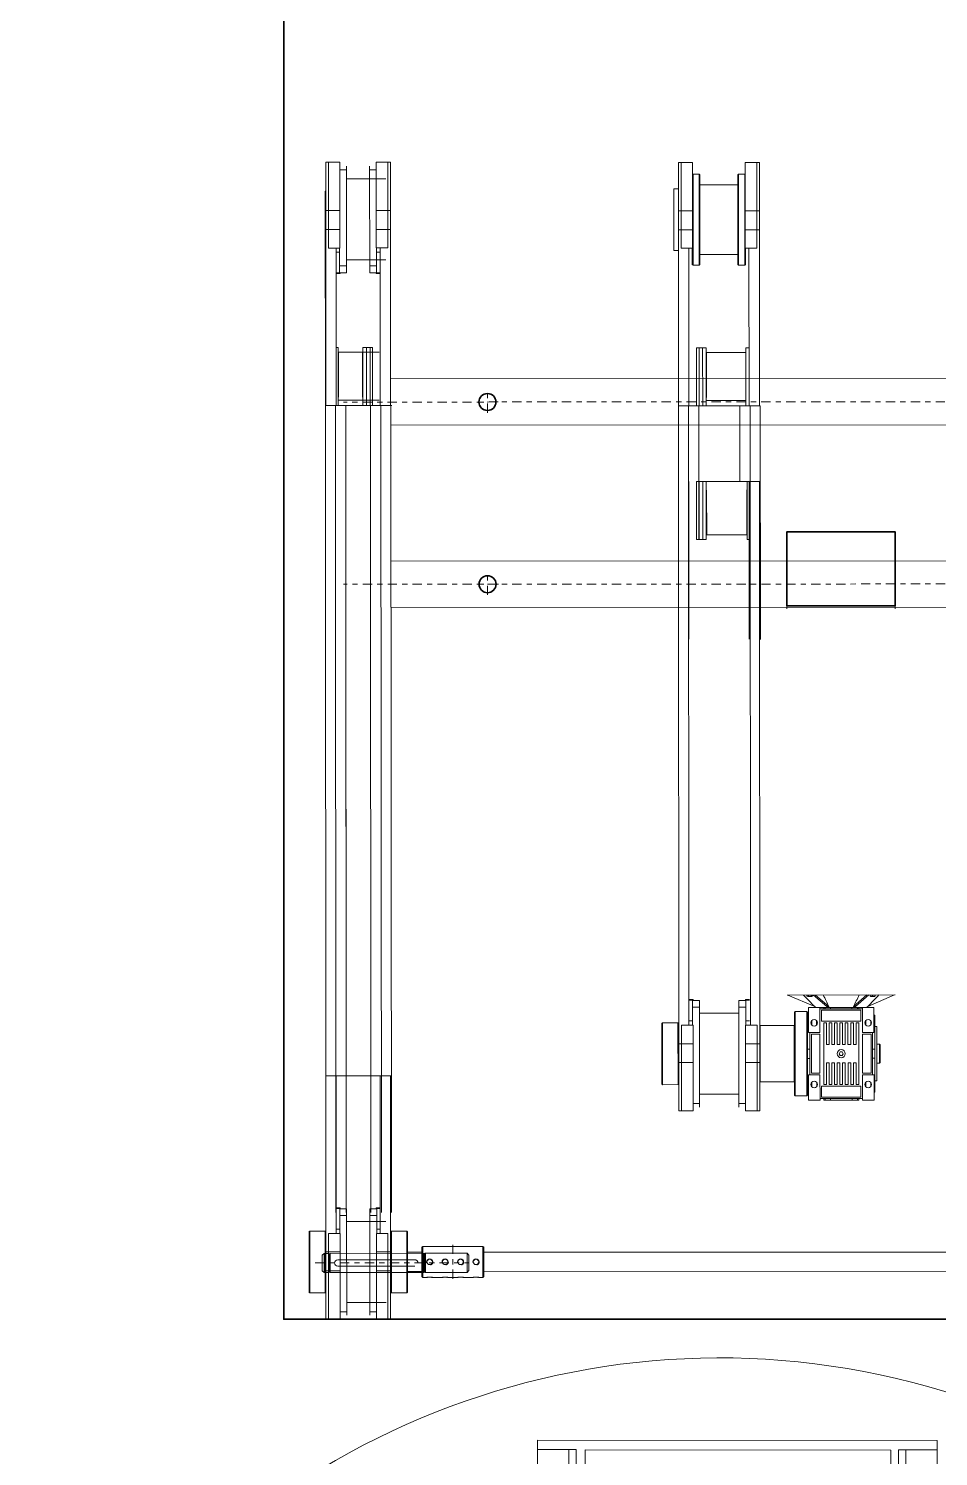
# Model space of a CAD drawing. Header units: millimetres. Extents: x -1052 to 3351, y 0 to 2015.
# Drawn here: x -284.49 to -267.05, y 1702.96 to 1730.31 of the extents above; entities that cross this region are included whole.
import ezdxf

# ---------------------------------------------------------------- set-up
doc = ezdxf.new("R2010")
doc.units = ezdxf.units.MM
doc.linetypes.add('HIDDEN', pattern=[0.375, 0.25, -0.125])
doc.linetypes.add('点画线', pattern=[18, 12, -2, 2, -2])
for name, color, linetype, lineweight in [('105从动轴_DXF_CONTINUOUS_LINE', 7, 'Continuous', 18), ('105从动轴_DXF_HIDDEN_LINE', 7, 'Continuous', 18), ('105输送梁_DXF_CONTINUOUS_LINE', 7, 'Continuous', 18), ('AM_6', 2, 'Continuous', 35), ('CAXA0', 7, 'Continuous', 30), ('NONE-392758_DXF_CONTINUOUS_LINE', 7, 'Continuous', 18), ('中心线层', 7, '点画线', 18), ('粗实线层', 7, 'Continuous', 35), ('轴承法兰_DXF_CONTINUOUS_LINE', 7, 'Continuous', 18), ('输-392815_DXF_CONTINUOUS_LINE', 7, 'Continuous', 18), ('鑫正-方瓶-打包机--7DXF_CONTINUOUS_LINE', 7, 'Continuous', 18), ('鑫正-方瓶-打包机-输_DXF_CONTINUOUS_LINE', 7, 'Continuous', 18)]:
    doc.layers.add(name, color=color, linetype=linetype, lineweight=lineweight)

# ---------------------------------------------------------------- blocks, each defined once
blk = doc.blocks.new('*X868')
at = {"layer": '105从动轴_DXF_HIDDEN_LINE', "color": 2, "linetype": 'HIDDEN'}
blk.add_arc((-54.6, -32.3), 4, 360, 180, dxfattribs=at)
blk = doc.blocks.new('*X867')
for p, q in [((12.5, 181.5), (-12.5, 181.5)), ((12.5, 180), (-12.5, 180)), ((-12.5, 180), (12.5, 180)), ((-11.6, 180), (-11.6, 181.5)), ((11.6, 180), (11.6, 181.5)), ((-12.5, 58), (12.5, 58)), ((12.5, 58), (-12.5, 58)), ((12.5, 56.5), (-12.5, 56.5)), ((-12.5, 56.5), (12.5, 56.5)), ((-11.6, 56.5), (-11.6, 58)), ((11.6, 56.5), (11.6, 58))]:
    blk.add_line(p, q)
at = {"layer": '105从动轴_DXF_CONTINUOUS_LINE', "color": 7, "linetype": 'Continuous'}
for p, q in [((-10, 190), (-12.5, 187.6)), ((-12.5, 187.6), (12.5, 187.6)), ((-12.5, 187.6), (-12.5, 181.5)), ((-10, 190), (10, 190)), ((10, 190), (12.5, 187.6)), ((12.5, 187.6), (12.5, 181.5)), ((-12.5, 180), (12.5, 180)), ((-12.5, 180), (-12.5, 58)), ((-4, 170), (-4, 70)), ((4, 70), (4, 170)), ((12.5, 180), (12.5, 58)), ((-12.5, 56.5), (12.5, 56.5)), ((-12.5, 56.5), (-12.5, 2.4)), ((12.5, 56.5), (12.5, 2.4)), ((12.5, 2.4), (-12.5, 2.4)), ((-10, 0), (-12.5, 2.4)), ((10, 0), (-10, 0)), ((10, 0), (12.5, 2.4))]:
    blk.add_line(p, q, dxfattribs=at)
blk.add_arc((0, 170), 4, 0, 180, dxfattribs=at)
at = {"layer": '中心线层'}
blk.add_line((0, 199.4), (0, -0.5), dxfattribs=at)
at = {"layer": '105从动轴_DXF_CONTINUOUS_LINE', "color": 7, "linetype": 'Continuous', "rotation": 180}
blk.add_blockref('*X868', (-54.6, 37.7), dxfattribs=at)
blk = doc.blocks.new('DGX0202_1')
at = {"layer": '105输送梁_DXF_CONTINUOUS_LINE', "color": 7, "linetype": 'Continuous'}
for p, q in [((2078350.5, -515345.5), (2078350.5, -514543.5)), ((2078430.5, -514543.5), (2078430.5, -515345.5)), ((2078337.5, -515045.5), (2078337.5, -515345.5)), ((2078443.5, -515345.5), (2078443.5, -515043)), ((2078815, -515084.7), (2077965, -515084.7)), ((2078815, -515144.7), (2077965, -515144.7)), ((2078363.8, -515172.5), (2078363.8, -515345.5)), ((2078364, -515345.5), (2078364, -515172.5)), ((2078417, -515247.5), (2078417, -515345.5)), ((2078815, -515320.6), (2077965, -515320.6)), ((2078443.5, -515345.5), (2078337.5, -515345.5)), ((2078815, -515380.6), (2077965, -515380.6))]:
    blk.add_line(p, q, dxfattribs=at)
at = {"layer": 'CAXA0', "color": 7, "linetype": 'Continuous', "lineweight": 18}
for p, q in [((2077880, -514478.1), (2077880, -514163.1)), ((2077883.5, -514163.1), (2077883.5, -514274.1)), ((2077883.5, -514274.1), (2077883.5, -514163.1)), ((2077898.5, -514163.1), (2077898.5, -514274.1)), ((2077945.5, -514274.1), (2077945.5, -514163.1)), ((2077960.5, -514163.1), (2077945.5, -514163.1)), ((2077960.5, -514163.1), (2077960.5, -514274.1)), ((2077960.5, -514274.1), (2077960.5, -514163.1)), ((2077964, -514163.1), (2077960.5, -514163.1)), ((2077964, -514163.1), (2077964, -514478.1)), ((2077898.5, -514172.7), (2077907, -514172.7)), ((2077907, -514306.1), (2077907, -514168.1)), ((2077937, -514191.6), (2077937, -514168.1)), ((2077937, -514172.7), (2077945.5, -514172.7)), ((2077879, -514197.1), (2077859, -514197.1)), ((2077880, -514198.1), (2077879, -514197.1)), ((2077879, -514197.1), (2077879, -514277.1)), ((2077958, -514184.6), (2077907, -514184.6)), ((2077937, -514306.1), (2077937, -514191.7)), ((2077964, -514198.1), (2077965, -514197.1)), ((2077965, -514277.1), (2077965, -514197.1)), ((2077965, -514197.1), (2077985, -514197.1)), ((2077985, -514277.1), (2077985, -514197.1)), ((2077986, -514198.1), (2077985, -514197.1)), ((2077986, -514276.1), (2077986, -514198.1)), ((2078004.6, -514218.1), (2078005.6, -514217.1)), ((2078004.6, -514256.1), (2078004.6, -514218.1)), ((2078005.6, -514257.1), (2078005.6, -514217.1)), ((2078005.6, -514217.1), (2078011.1, -514217.1)), ((2078018.1, -514217.1), (2078031.1, -514217.1)), ((2078018.1, -514217.1), (2078018.1, -514217.1)), ((2078038.1, -514217.1), (2078051.1, -514217.1)), ((2078038.1, -514217.1), (2078038.1, -514217.1)), ((2078058.1, -514217.1), (2078071.1, -514217.1)), ((2078058.1, -514217.1), (2078058.1, -514217.1)), ((2078078.1, -514217.1), (2078083.6, -514217.1)), ((2078078.1, -514217.1), (2078078.1, -514217.1)), ((2078083.6, -514217.1), (2078083.6, -514257.1)), ((2078084.6, -514218.1), (2078083.6, -514217.1)), ((2078084.6, -514218.1), (2078084.6, -514256.1)), ((2077880, -514225.7), (2077883.5, -514225.7)), ((2077883.5, -514225.7), (2077898.5, -514225.7)), ((2077945.5, -514225.7), (2077960.5, -514225.7)), ((2077960.5, -514225.7), (2077964, -514225.7)), ((2077986, -514224.6), (2078004.6, -514224.6)), ((2078038.1, -514236.6), (2078038.1, -514237.6)), ((2078809.4, -514224.6), (2078083.6, -514224.6)), ((2077883.5, -514250.1), (2077880, -514250.1)), ((2077898.5, -514250.1), (2077883.5, -514250.1)), ((2077960.5, -514250.1), (2077945.5, -514250.1)), ((2077964, -514250.1), (2077960.5, -514250.1)), ((2077986, -514249.6), (2078004.6, -514249.6)), ((2078809.4, -514249.6), (2078083.6, -514249.6)), ((2078004.6, -514256.1), (2078005.6, -514257.1)), ((2078005.6, -514257.1), (2078083.6, -514257.1)), ((2078084.6, -514256.1), (2078083.6, -514257.1)), ((2077879, -514277.1), (2077859, -514277.1)), ((2077880, -514276.1), (2077879, -514277.1)), ((2077883.5, -514274.1), (2077893.5, -514274.1)), ((2077898.5, -514274.1), (2077883.5, -514274.1)), ((2077893.5, -514274.1), (2077893.5, -514478.1)), ((2077893.5, -514279.6), (2077898, -514279.6)), ((2077898, -514306.1), (2077898, -514274.1)), ((2077958, -514289.6), (2077907, -514289.6)), ((2077960.5, -514274.1), (2077945.5, -514274.1)), ((2077946, -514306.1), (2077946, -514274.1)), ((2077950.5, -514279.6), (2077946, -514279.6)), ((2077960.5, -514274.1), (2077950.5, -514274.1)), ((2077950.5, -514274.1), (2077950.5, -514478.1)), ((2077964, -514276.1), (2077965, -514277.1)), ((2077965, -514277.1), (2077985, -514277.1)), ((2077986, -514276.1), (2077985, -514277.1)), ((2077880, -514301), (2077880, -515346.1)), ((2077893, -515346.1), (2077893, -514301)), ((2077893.5, -514306.3), (2077898.5, -514306.3)), ((2077898.5, -514307.3), (2077893.5, -514307.3)), ((2077898, -514297.3), (2077907, -514297.3)), ((2077898, -514306.1), (2077907, -514306.1)), ((2077898.5, -514306.1), (2077898.5, -514307.3)), ((2077906.5, -515346.1), (2077906.5, -514301)), ((2077937, -514297.3), (2077946, -514297.3)), ((2077937, -514306.1), (2077946, -514306.1)), ((2077938.5, -514301), (2077938.5, -515346.1)), ((2077945.5, -514307.3), (2077945.5, -514306.1)), ((2077945.5, -514306.3), (2077950.5, -514306.3)), ((2077950.5, -514307.3), (2077945.5, -514307.3)), ((2077952, -514301), (2077952, -515346.1)), ((2077965, -515346.1), (2077965, -514301)), ((2077880, -514478.1), (2077965, -514478.1)), ((2077964, -514478.1), (2077950.5, -514478.1)), ((2077906.3, -514801), (2077906.3, -515346.1)), ((2077880, -515346.1), (2077880, -515623.6)), ((2077966, -515346.1), (2077880, -515346.1)), ((2077880.5, -515661.1), (2077880.5, -515346.1)), ((2077894, -515550.1), (2077894, -515346.1)), ((2077896.5, -515421.1), (2077896.5, -515346.1)), ((2077928.5, -515421.1), (2077928.5, -515346.1)), ((2077933.2, -515421.1), (2077933.2, -515346.1)), ((2077937.9, -515421.1), (2077937.9, -515346.1)), ((2077941, -515421.1), (2077941, -515346.1)), ((2077951, -515550.1), (2077951, -515346.1)), ((2077964.5, -515346.1), (2077964.5, -515661.1)), ((2077896.5, -515353.1), (2077949.5, -515353.1)), ((2077897, -515415.1), (2077897, -515357.1)), ((2077928, -515415.1), (2077928, -515357.1)), ((2077896.5, -515415.1), (2077949.5, -515415.1)), ((2077896.5, -515421.1), (2077894, -515421.1)), ((2077941, -515421.1), (2077928.5, -515421.1)), ((2077894, -515516.9), (2077899, -515516.9)), ((2077899, -515517.8), (2077894, -515517.8)), ((2077898.5, -515518.1), (2077898.5, -515550.1)), ((2077907.5, -515518.1), (2077898.5, -515518.1)), ((2077907.5, -515526.8), (2077898.5, -515526.8)), ((2077899, -515516.9), (2077899, -515518.1)), ((2077907.5, -515518.1), (2077907.5, -515632.5)), ((2077937.5, -515518.1), (2077937.5, -515656.1)), ((2077946.5, -515518.1), (2077937.5, -515518.1)), ((2077946.5, -515526.8), (2077937.5, -515526.8)), ((2077946, -515518.1), (2077946, -515516.9)), ((2077946, -515516.9), (2077951, -515516.9)), ((2077951, -515517.8), (2077946, -515517.8)), ((2077946.5, -515518.1), (2077946.5, -515550.1)), ((2077894, -515544.6), (2077898.5, -515544.6)), ((2077907.5, -515534.6), (2077958.5, -515534.6)), ((2077951, -515544.6), (2077946.5, -515544.6)), ((2077880.5, -515551.1), (2077880, -515550.6)), ((2077884, -515661.1), (2077884, -515550.1)), ((2077884, -515550.1), (2077884, -515661.1)), ((2077884, -515550.1), (2077894, -515550.1)), ((2077884, -515550.1), (2077899, -515550.1)), ((2077899, -515550.1), (2077899, -515661.1)), ((2077946, -515661.1), (2077946, -515550.1)), ((2077946, -515550.1), (2077961, -515550.1)), ((2077961, -515550.1), (2077951, -515550.1)), ((2077961, -515661.1), (2077961, -515550.1)), ((2077961, -515550.1), (2077961, -515661.1)), ((2077880.5, -515574.1), (2077884, -515574.1)), ((2077884, -515574.1), (2077899, -515574.1)), ((2077946, -515574.1), (2077961, -515574.1)), ((2077961, -515574.1), (2077964.5, -515574.1)), ((2077884, -515598.5), (2077880.5, -515598.5)), ((2077899, -515598.5), (2077884, -515598.5)), ((2077961, -515598.5), (2077946, -515598.5)), ((2077964.5, -515598.5), (2077961, -515598.5)), ((2077880.5, -515623.1), (2077880, -515623.6)), ((2077907.5, -515632.5), (2077907.5, -515656.1)), ((2077907.5, -515639.6), (2077958.5, -515639.6)), ((2077907.5, -515651.4), (2077899, -515651.4)), ((2077946, -515651.4), (2077937.5, -515651.4)), ((2077880.5, -515661.1), (2077884, -515661.1)), ((2077884, -515661.1), (2077899, -515661.1)), ((2077946, -515661.1), (2077961, -515661.1)), ((2077961, -515661.1), (2077964.5, -515661.1))]:
    blk.add_line(p, q, dxfattribs=at)
for centre in [(2078014.6, -514237.1), (2078034.6, -514237.1), (2078054.6, -514237.1), (2078074.6, -514237.1)]:
    blk.add_circle(centre, 3.5, dxfattribs=at)
for centre, radius, start, end in [((2078014.8, -514195.9), 21.5, 260.0832, 262.3477), ((2078014.7, -514196.8), 20.6, 262.3677, 263.3264), ((2078014.7, -514196.9), 20.5, 263.3289, 264.2544), ((2078014.6, -514197.2), 20.2, 264.2516, 265.3053), ((2078014.6, -514197.5), 19.9, 265.3046, 269.9869), ((2078014.6, -514197.6), 19.8, 270.0082, 274.7003), ((2078014.6, -514197.2), 20.2, 274.6947, 275.7484), ((2078014.6, -514196.9), 20.5, 275.7456, 276.6711), ((2078014.6, -514196.8), 20.5, 276.6721, 277.6338), ((2078014.5, -514196.4), 21, 277.6327, 278.2406), ((2078014.5, -514196.4), 21, 278.238, 279.322), ((2078014.6, -514196.8), 20.6, 279.3044, 279.8702), ((2078034.8, -514195.9), 21.5, 260.0832, 262.3477), ((2078034.7, -514196.8), 20.6, 262.3677, 263.3264), ((2078034.7, -514196.9), 20.5, 263.3289, 264.2544), ((2078034.6, -514197.2), 20.2, 264.2516, 265.3053), ((2078034.6, -514197.5), 19.9, 265.3046, 269.9869), ((2078034.6, -514197.6), 19.8, 270.0082, 274.7003), ((2078034.6, -514197.2), 20.2, 274.6947, 275.7484), ((2078034.6, -514196.9), 20.5, 275.7456, 276.6711), ((2078034.6, -514196.8), 20.5, 276.6721, 277.6338), ((2078034.5, -514196.4), 21, 277.6327, 278.2406), ((2078034.5, -514196.4), 21, 278.238, 279.322), ((2078034.6, -514196.8), 20.6, 279.3044, 279.8702), ((2078054.8, -514195.9), 21.5, 260.0832, 262.3477), ((2078054.7, -514196.8), 20.6, 262.3677, 263.3264), ((2078054.7, -514196.9), 20.5, 263.3289, 264.2544), ((2078054.6, -514197.2), 20.2, 264.2516, 265.3053), ((2078054.6, -514197.5), 19.9, 265.3046, 269.9869), ((2078054.6, -514197.6), 19.8, 270.0082, 274.7003), ((2078054.6, -514197.2), 20.2, 274.6947, 275.7484), ((2078054.6, -514196.9), 20.5, 275.7456, 276.6711), ((2078054.6, -514196.8), 20.5, 276.6721, 277.6338), ((2078054.5, -514196.4), 21, 277.6327, 278.2406), ((2078054.5, -514196.4), 21, 278.238, 279.322), ((2078054.6, -514196.8), 20.6, 279.3044, 279.8702), ((2078074.8, -514195.9), 21.5, 260.0832, 262.3477), ((2078074.7, -514196.8), 20.6, 262.3677, 263.3264), ((2078074.7, -514196.9), 20.5, 263.3289, 264.2544), ((2078074.6, -514197.2), 20.2, 264.2516, 265.3053), ((2078074.6, -514197.5), 19.9, 265.3046, 269.9869), ((2078074.6, -514197.6), 19.8, 270.0082, 274.7003), ((2078074.6, -514197.2), 20.2, 274.6947, 275.7484), ((2078074.6, -514196.9), 20.5, 275.7456, 276.6711), ((2078074.6, -514196.8), 20.5, 276.6721, 277.6338), ((2078074.5, -514196.4), 21, 277.6327, 278.2406), ((2078074.5, -514196.4), 21, 278.238, 279.322), ((2078074.6, -514196.8), 20.6, 279.3044, 279.8702)]:
    blk.add_arc(centre, radius, start, end, dxfattribs=at)
at = {"layer": 'CAXA0', "color": 1, "linetype": 'Continuous', "lineweight": 18}
for centre, start, end in [((2078014.6, -514237.1), 164.9848, 179.9941), ((2078034.6, -514237.1), 164.9848, 179.9941), ((2078054.6, -514237.1), 164.9848, 179.9941), ((2078074.6, -514237.1), 164.9848, 179.9941), ((2078014.6, -514237.1), 180, 0), ((2078034.6, -514237.1), 180, 0), ((2078054.6, -514237.1), 180, 360), ((2078074.6, -514237.1), 180, 0)]:
    blk.add_arc(centre, 4, start, end, dxfattribs=at)
for points in [[(2078010.6, -514217.1), (2078010.6, -514217.1), (2078010.7, -514217.1), (2078010.9, -514217.1), (2078011.3, -514217.2), (2078011.8, -514217.3), (2078012.4, -514217.4), (2078013.1, -514217.4), (2078013.8, -514217.5), (2078014.4, -514217.5), (2078014.6, -514217.5)], [(2078014.6, -514217.5), (2078014.9, -514217.5), (2078015.4, -514217.5), (2078016.2, -514217.4), (2078016.9, -514217.4), (2078017.5, -514217.3), (2078018, -514217.2), (2078018.3, -514217.1), (2078018.6, -514217.1), (2078018.6, -514217.1), (2078018.6, -514217.1)], [(2078030.6, -514217.1), (2078030.6, -514217.1), (2078030.7, -514217.1), (2078030.9, -514217.1), (2078031.3, -514217.2), (2078031.8, -514217.3), (2078032.4, -514217.4), (2078033.1, -514217.4), (2078033.8, -514217.5), (2078034.4, -514217.5), (2078034.6, -514217.5)], [(2078034.6, -514217.5), (2078034.9, -514217.5), (2078035.4, -514217.5), (2078036.2, -514217.4), (2078036.9, -514217.4), (2078037.5, -514217.3), (2078038, -514217.2), (2078038.3, -514217.1), (2078038.6, -514217.1), (2078038.6, -514217.1), (2078038.6, -514217.1)], [(2078050.6, -514217.1), (2078050.6, -514217.1), (2078050.7, -514217.1), (2078050.9, -514217.1), (2078051.3, -514217.2), (2078051.8, -514217.3), (2078052.4, -514217.4), (2078053.1, -514217.4), (2078053.8, -514217.5), (2078054.4, -514217.5), (2078054.6, -514217.5)], [(2078054.6, -514217.5), (2078054.9, -514217.5), (2078055.4, -514217.5), (2078056.2, -514217.4), (2078056.9, -514217.4), (2078057.5, -514217.3), (2078058, -514217.2), (2078058.3, -514217.1), (2078058.6, -514217.1), (2078058.6, -514217.1), (2078058.6, -514217.1)], [(2078070.6, -514217.1), (2078070.6, -514217.1), (2078070.7, -514217.1), (2078070.9, -514217.1), (2078071.3, -514217.2), (2078071.8, -514217.3), (2078072.4, -514217.4), (2078073.1, -514217.4), (2078073.8, -514217.5), (2078074.4, -514217.5), (2078074.6, -514217.5)], [(2078074.6, -514217.5), (2078074.9, -514217.5), (2078075.4, -514217.5), (2078076.2, -514217.4), (2078076.9, -514217.4), (2078077.5, -514217.3), (2078078, -514217.2), (2078078.3, -514217.1), (2078078.6, -514217.1), (2078078.6, -514217.1), (2078078.6, -514217.1)]]:
    blk.add_open_spline(points, degree=3, dxfattribs=at)
for points in [[(2078018.6, -514237.1), (2078018.6, -514236.8), (2078018.6, -514236.2), (2078018.3, -514235.4), (2078017.9, -514234.7), (2078017.3, -514234.1), (2078016.6, -514233.6), (2078016.1, -514233.3), (2078015.7, -514233.2), (2078015.7, -514233.2)], [(2078038.6, -514237.1), (2078038.6, -514236.8), (2078038.6, -514236.2), (2078038.3, -514235.4), (2078037.9, -514234.7), (2078037.3, -514234.1), (2078036.6, -514233.6), (2078036.1, -514233.3), (2078035.7, -514233.2), (2078035.7, -514233.2)], [(2078058.6, -514237.1), (2078058.6, -514236.8), (2078058.6, -514236.2), (2078058.3, -514235.4), (2078057.9, -514234.7), (2078057.3, -514234.1), (2078056.6, -514233.6), (2078056.1, -514233.3), (2078055.7, -514233.2), (2078055.7, -514233.2)], [(2078078.6, -514237.1), (2078078.6, -514236.8), (2078078.6, -514236.2), (2078078.3, -514235.4), (2078077.9, -514234.7), (2078077.3, -514234.1), (2078076.6, -514233.6), (2078076.1, -514233.3), (2078075.7, -514233.2), (2078075.7, -514233.2)]]:
    blk.add_open_spline(points, degree=3, knots=[0, 0, 0, 0, 0.836799, 1.673597, 2.510396, 3.347195, 4.183994, 5.020792, 5.229992, 5.229992, 5.229992, 5.229992], dxfattribs=at)
at = {"layer": 'NONE-392758_DXF_CONTINUOUS_LINE', "color": 7, "linetype": 'Continuous'}
for p, q in [((2078505.5, -514456.5), (2078504.5, -514456.5)), ((2078505.5, -514456.9), (2078504.5, -514456.9)), ((2078505.5, -514479.3), (2078505.5, -514446.5)), ((2078520.5, -514446.5), (2078505.5, -514446.5)), ((2078520.5, -514446.5), (2078520.5, -514479.3)), ((2078520.5, -514448.3), (2078575.5, -514448.3)), ((2078522.5, -514464.5), (2078522.5, -514450.3)), ((2078522.5, -514450.3), (2078573.5, -514450.3)), ((2078525.3, -514446.5), (2078525.3, -514448.3)), ((2078525.3, -514446.5), (2078570.8, -514446.5)), ((2078527.1, -514446.5), (2078527.1, -514448.3)), ((2078534, -514448.3), (2078534, -514446.5)), ((2078562, -514448.3), (2078562, -514446.5)), ((2078569, -514448.3), (2078569, -514446.5)), ((2078570.8, -514448.3), (2078570.8, -514446.5)), ((2078573.5, -514450.3), (2078573.5, -514464.5)), ((2078575.5, -514479.3), (2078575.5, -514446.5)), ((2078575.5, -514446.5), (2078590.5, -514446.5)), ((2078590.5, -514446.5), (2078590.5, -514479.3)), ((2078591.5, -514456.5), (2078590.5, -514456.5)), ((2078591.5, -514456.9), (2078590.5, -514456.9)), ((2078591.5, -514456.5), (2078591.5, -514556.5)), ((2078504.5, -514467.2), (2078505.5, -514467.2)), ((2078505.5, -514475.7), (2078504.5, -514475.7)), ((2078508.9, -514467.2), (2078509.8, -514467.2)), ((2078509.8, -514469.2), (2078509.8, -514463.8)), ((2078516.2, -514463.8), (2078516.2, -514469.3)), ((2078573.5, -514464.5), (2078522.5, -514464.5)), ((2078525.3, -514546.5), (2078525.3, -514466.5)), ((2078525.3, -514466.5), (2078528.8, -514466.5)), ((2078528.8, -514466.5), (2078528.8, -514494.5)), ((2078532.3, -514494.5), (2078532.3, -514466.5)), ((2078532.3, -514466.5), (2078535.8, -514466.5)), ((2078535.8, -514466.5), (2078535.8, -514494.5)), ((2078539.3, -514494.5), (2078539.3, -514466.5)), ((2078539.3, -514466.5), (2078542.8, -514466.5)), ((2078542.8, -514466.5), (2078542.8, -514494.5)), ((2078546.3, -514494.5), (2078546.3, -514466.5)), ((2078546.3, -514466.5), (2078549.8, -514466.5)), ((2078549.8, -514466.5), (2078549.8, -514494.5)), ((2078553.3, -514494.5), (2078553.3, -514466.5)), ((2078553.3, -514466.5), (2078556.8, -514466.5)), ((2078556.8, -514466.5), (2078556.8, -514494.5)), ((2078560.3, -514494.5), (2078560.3, -514466.5)), ((2078560.3, -514466.5), (2078563.8, -514466.5)), ((2078563.8, -514466.5), (2078563.8, -514494.5)), ((2078567.3, -514494.5), (2078567.3, -514466.5)), ((2078567.3, -514466.5), (2078570.8, -514466.5)), ((2078570.8, -514466.5), (2078570.8, -514546.5)), ((2078579.8, -514469.3), (2078579.8, -514463.8)), ((2078586.3, -514463.8), (2078586.3, -514469.2)), ((2078586.3, -514467.2), (2078587.2, -514467.2)), ((2078590.5, -514467.2), (2078591.5, -514467.2)), ((2078591.5, -514475.7), (2078590.5, -514475.7)), ((2078591.5, -514471.5), (2078594, -514471.5)), ((2078594, -514471.5), (2078594, -514541.5)), ((2078520.5, -514479.3), (2078505.5, -514479.3)), ((2078507.3, -514479.3), (2078507.3, -514533.8)), ((2078509.3, -514531.8), (2078509.3, -514481.3)), ((2078509.3, -514481.3), (2078520.5, -514481.3)), ((2078520.5, -514481.3), (2078520.5, -514531.8)), ((2078528.8, -514494.5), (2078532.3, -514494.5)), ((2078535.8, -514494.5), (2078539.3, -514494.5)), ((2078542.8, -514494.5), (2078546.3, -514494.5)), ((2078549.8, -514494.5), (2078553.3, -514494.5)), ((2078556.8, -514494.5), (2078560.3, -514494.5)), ((2078563.8, -514494.5), (2078567.3, -514494.5)), ((2078590.5, -514479.3), (2078575.5, -514479.3)), ((2078575.5, -514531.8), (2078575.5, -514481.3)), ((2078575.5, -514481.3), (2078586.7, -514481.3)), ((2078586.7, -514481.3), (2078586.7, -514531.8)), ((2078588.7, -514533.8), (2078588.7, -514479.3)), ((2078504.5, -514500.5), (2078507.3, -514500.5)), ((2078507.3, -514512.5), (2078504.5, -514512.5)), ((2078545.4, -514506.5), (2078546.7, -514504.3)), ((2078546.7, -514508.8), (2078545.4, -514506.5)), ((2078549.3, -514504.3), (2078546.7, -514504.3)), ((2078546.7, -514508.8), (2078549.3, -514508.8)), ((2078549.3, -514504.3), (2078550.6, -514506.5)), ((2078550.6, -514506.5), (2078549.3, -514508.8)), ((2078588.7, -514500.5), (2078591.5, -514500.5)), ((2078591.5, -514512.5), (2078588.7, -514512.5)), ((2078520.5, -514531.8), (2078509.3, -514531.8)), ((2078528.8, -514518.5), (2078528.8, -514546.5)), ((2078532.3, -514518.5), (2078528.8, -514518.5)), ((2078532.3, -514546.5), (2078532.3, -514518.5)), ((2078535.8, -514518.5), (2078535.8, -514546.5)), ((2078539.3, -514518.5), (2078535.8, -514518.5)), ((2078539.3, -514546.5), (2078539.3, -514518.5)), ((2078542.8, -514518.5), (2078542.8, -514546.5)), ((2078546.3, -514518.5), (2078542.8, -514518.5)), ((2078546.3, -514546.5), (2078546.3, -514518.5)), ((2078549.8, -514518.5), (2078549.8, -514546.5)), ((2078553.3, -514518.5), (2078549.8, -514518.5)), ((2078553.3, -514546.5), (2078553.3, -514518.5)), ((2078556.8, -514518.5), (2078556.8, -514546.5)), ((2078560.3, -514518.5), (2078556.8, -514518.5)), ((2078560.3, -514546.5), (2078560.3, -514518.5)), ((2078563.8, -514518.5), (2078563.8, -514546.5)), ((2078567.3, -514518.5), (2078563.8, -514518.5)), ((2078567.3, -514546.5), (2078567.3, -514518.5)), ((2078586.7, -514531.8), (2078575.5, -514531.8)), ((2078504.5, -514537.4), (2078505.5, -514537.4)), ((2078505.5, -514545.9), (2078504.5, -514545.9)), ((2078505.5, -514566.5), (2078505.5, -514533.8)), ((2078505.5, -514533.8), (2078520.5, -514533.8)), ((2078509.8, -514545.9), (2078508.9, -514545.9)), ((2078509.8, -514549.2), (2078509.8, -514543.8)), ((2078516.2, -514543.8), (2078516.2, -514549.3)), ((2078520.5, -514533.8), (2078520.5, -514566.5)), ((2078522.5, -514562.7), (2078522.5, -514548.5)), ((2078522.5, -514548.5), (2078573.5, -514548.5)), ((2078528.8, -514546.5), (2078525.3, -514546.5)), ((2078535.8, -514546.5), (2078532.3, -514546.5)), ((2078542.8, -514546.5), (2078539.3, -514546.5)), ((2078549.8, -514546.5), (2078546.3, -514546.5)), ((2078556.8, -514546.5), (2078553.3, -514546.5)), ((2078563.8, -514546.5), (2078560.3, -514546.5)), ((2078570.8, -514546.5), (2078567.3, -514546.5)), ((2078573.5, -514548.5), (2078573.5, -514562.7)), ((2078575.5, -514566.5), (2078575.5, -514533.8)), ((2078575.5, -514533.8), (2078590.5, -514533.8)), ((2078579.8, -514549.3), (2078579.8, -514543.8)), ((2078586.3, -514543.8), (2078586.3, -514549.2)), ((2078587.2, -514545.9), (2078586.3, -514545.9)), ((2078590.5, -514533.8), (2078590.5, -514566.5)), ((2078590.5, -514537.4), (2078591.5, -514537.4)), ((2078591.5, -514545.9), (2078590.5, -514545.9)), ((2078591.5, -514541.5), (2078594, -514541.5)), ((2078504.5, -514556.2), (2078505.5, -514556.2)), ((2078504.5, -514556.5), (2078505.5, -514556.5)), ((2078520.5, -514566.5), (2078505.5, -514566.5)), ((2078520.5, -514564.7), (2078575.5, -514564.7)), ((2078573.5, -514562.7), (2078522.5, -514562.7)), ((2078525.3, -514564.7), (2078525.3, -514566.5)), ((2078527.1, -514564.7), (2078527.1, -514566.5)), ((2078534, -514564.7), (2078534, -514566.5)), ((2078562, -514564.7), (2078562, -514566.5)), ((2078569, -514566.5), (2078569, -514564.7)), ((2078570.8, -514566.5), (2078570.8, -514564.7)), ((2078575.5, -514566.5), (2078590.5, -514566.5)), ((2078590.5, -514556.2), (2078591.5, -514556.2)), ((2078590.5, -514556.5), (2078591.5, -514556.5))]:
    blk.add_line(p, q, dxfattribs=at)
for centre, radius in [((2078513, -514466.5), 4.25), ((2078583, -514466.5), 4.25), ((2078548, -514506.5), 5.24), ((2078513, -514546.5), 4.25), ((2078583, -514546.5), 4.25)]:
    blk.add_circle(centre, radius, dxfattribs=at)
at = {"layer": '中心线层'}
for p, q in [((2078044.6, -514215.1), (2078044.6, -514259.1)), ((2078090, -515100.7), (2078090, -515128.7)), ((2078876.5, -515114.7), (2077903.5, -515114.7)), ((2078104, -515114.7), (2078076, -515114.7)), ((2078090, -515336.6), (2078090, -515364.6)), ((2078876.5, -515350.6), (2077903.5, -515350.6)), ((2078104, -515350.6), (2078076, -515350.6))]:
    blk.add_line(p, q, dxfattribs=at)
at = {"layer": '粗实线层'}
for p, q in [((2077898.5, -514163.1), (2077880, -514163.1)), ((2077859, -514277.1), (2077859, -514197.1))]:
    blk.add_line(p, q, dxfattribs=at)
blk.add_lwpolyline([(2078478, -515086.5), (2078618.2, -515086.5), (2078618.2, -515182.3), (2078478, -515182.3)], close=True, dxfattribs=at)
for centre in [(2078090, -515114.7), (2078090, -515350.6)]:
    blk.add_circle(centre, 11, dxfattribs=at)
at = {"layer": '轴承法兰_DXF_CONTINUOUS_LINE', "color": 7, "linetype": 'Continuous'}
for p, q in [((2078315.5, -514467.5), (2078316.5, -514466.5)), ((2078315.5, -514467.5), (2078315.5, -514545.5)), ((2078316.5, -514466.5), (2078316.5, -514546.5)), ((2078336.5, -514466.5), (2078316.5, -514466.5)), ((2078336.5, -514466.5), (2078336.5, -514546.5)), ((2078337.5, -514467.5), (2078336.5, -514466.5)), ((2078315.5, -514545.5), (2078316.5, -514546.5)), ((2078336.5, -514546.5), (2078316.5, -514546.5)), ((2078337.5, -514545.5), (2078336.5, -514546.5))]:
    blk.add_line(p, q, dxfattribs=at)
at = {"layer": '输-392815_DXF_CONTINUOUS_LINE', "color": 7, "linetype": 'Continuous'}
for p, q in [((2078513.7, -514567.5), (2078479, -514582.5)), ((2078529.6, -514567.5), (2078512.3, -514582.5)), ((2078513.7, -514567.5), (2078514.3, -514566.8)), ((2078514.7, -514582.5), (2078532.1, -514567.5)), ((2078520.5, -514566.5), (2078575.5, -514566.5)), ((2078564, -514567.5), (2078581.3, -514582.5)), ((2078583.7, -514582.5), (2078566.4, -514567.5)), ((2078582.4, -514567.5), (2078581.7, -514566.8)), ((2078617, -514582.5), (2078582.4, -514567.5)), ((2078478, -514582.5), (2078618, -514582.5)), ((2078504.1, -514581.1), (2078503.6, -514581.4)), ((2078503.6, -514582.5), (2078503.6, -514581.4)), ((2078504.1, -514581.1), (2078510.6, -514581.1)), ((2078504.6, -514581.1), (2078504.6, -514580.4)), ((2078504.6, -514580.4), (2078510.1, -514580.4)), ((2078505.5, -514581.4), (2078505.5, -514582.5)), ((2078509.2, -514582.5), (2078509.2, -514581.4)), ((2078510.1, -514581.1), (2078510.1, -514580.4)), ((2078511.1, -514581.4), (2078510.6, -514581.1)), ((2078511.1, -514582.5), (2078511.1, -514581.4)), ((2078585.4, -514582.5), (2078585.4, -514581.1)), ((2078585.4, -514581.1), (2078591.9, -514581.1)), ((2078585.9, -514581.1), (2078585.9, -514580.4)), ((2078585.9, -514580.4), (2078591.4, -514580.4)), ((2078588.7, -514582.5), (2078588.7, -514581.4)), ((2078591.4, -514581.1), (2078591.4, -514580.4)), ((2078591.9, -514581.1), (2078591.9, -514582.5)), ((2078478, -515086.5), (2078478, -515082.5)), ((2078618, -515086.5), (2078478, -515086.5)), ((2078618, -515086.5), (2078618, -515082.5))]:
    blk.add_line(p, q, dxfattribs=at)
for centre, start, end in [((2078515, -514567.5), 90.0001, 136.0091), ((2078581, -514567.5), 43.9911, 90.0001)]:
    blk.add_arc(centre, 1, start, end, dxfattribs=at)
for centre, major_axis, start_param, end_param in [((2078542.9, -514557), (-22.5, -6.5), 0.834749, 0.961976), ((2078553.1, -514557), (-22.5, 6.5), 2.179617, 2.306844)]:
    blk.add_ellipse(centre, major_axis=major_axis, ratio=0.365885, start_param=start_param, end_param=end_param, dxfattribs=at)
for points in [[(2078513.7, -514567.5), (2078508.8, -514572.5), (2078504, -514577.5), (2078499.2, -514582.5)], [(2078532.1, -514567.5), (2078529.6, -514572.5), (2078527.2, -514577.5), (2078524.8, -514582.5)], [(2078571.2, -514582.5), (2078568.8, -514577.5), (2078566.4, -514572.5), (2078564, -514567.5)], [(2078596.9, -514582.5), (2078592, -514577.5), (2078587.2, -514572.5), (2078582.4, -514567.5)], [(2078503.9, -514581.2), (2078503.8, -514581.3), (2078503.7, -514581.3), (2078503.6, -514581.4)], [(2078504.6, -514581.1), (2078504.3, -514581.1), (2078504.1, -514581.1), (2078503.9, -514581.2)], [(2078507.4, -514581.1), (2078506.7, -514581.1), (2078506.1, -514581.2), (2078505.5, -514581.4)], [(2078509.2, -514581.4), (2078508.6, -514581.2), (2078508, -514581.1), (2078507.4, -514581.1)], [(2078587.1, -514581.1), (2078586.5, -514581.1), (2078586, -514581.2), (2078585.4, -514581.4)], [(2078588.7, -514581.4), (2078588.2, -514581.2), (2078587.6, -514581.1), (2078587.1, -514581.1)], [(2078590.3, -514581.1), (2078589.7, -514581.1), (2078589.2, -514581.2), (2078588.7, -514581.4)], [(2078591.9, -514581.4), (2078591.4, -514581.2), (2078590.8, -514581.1), (2078590.3, -514581.1)]]:
    blk.add_open_spline(points, degree=3, dxfattribs=at)
for points, knots in [([(2078505.5, -514581.4), (2078505.4, -514581.3), (2078505.1, -514581.2), (2078504.8, -514581.1), (2078504.6, -514581.1)], [0, 0, 0, 0, 0.2597405, 0.9878838, 0.9878838, 0.9878838, 0.9878838]), ([(2078510.2, -514581.1), (2078509.9, -514581.1), (2078509.6, -514581.2), (2078509.3, -514581.3), (2078509.2, -514581.4)], [0, 0, 0, 0, 0.7281433, 0.9878838, 0.9878838, 0.9878838, 0.9878838]), ([(2078511.1, -514581.4), (2078511, -514581.3), (2078510.7, -514581.2), (2078510.4, -514581.1), (2078510.2, -514581.1)], [0, 0, 0, 0, 0.2597405, 0.9878838, 0.9878838, 0.9878838, 0.9878838])]:
    blk.add_open_spline(points, degree=3, knots=knots, dxfattribs=at)
at = {"layer": '鑫正-方瓶-打包机--7DXF_CONTINUOUS_LINE', "color": 7, "linetype": 'Continuous'}
for p, q in [((2078337.5, -515247.5), (2078337.5, -514432.5)), ((2078341, -514432.5), (2078337.5, -514432.5)), ((2078341, -514432.5), (2078341, -514543.5)), ((2078341, -514543.5), (2078341, -514432.5)), ((2078356, -514432.5), (2078341, -514432.5)), ((2078356, -514432.5), (2078356, -514543.5)), ((2078364.5, -514575.5), (2078364.5, -514437.5)), ((2078415.5, -514461.1), (2078415.5, -514437.5)), ((2078424, -514543.5), (2078424, -514432.5)), ((2078439, -514432.5), (2078424, -514432.5)), ((2078439, -514432.5), (2078439, -514543.5)), ((2078439, -514543.5), (2078439, -514432.5)), ((2078442.5, -514432.5), (2078439, -514432.5)), ((2078442.5, -514432.5), (2078442.5, -515247.5)), ((2078356, -514442.2), (2078364.5, -514442.2)), ((2078415.5, -514454), (2078364.5, -514454)), ((2078415.5, -514442.2), (2078424, -514442.2)), ((2078487.5, -514453), (2078488.5, -514452)), ((2078487.5, -514560), (2078487.5, -514453)), ((2078488.5, -514561), (2078488.5, -514452)), ((2078488.5, -514452), (2078503.5, -514452)), ((2078503.5, -514452), (2078503.5, -514561)), ((2078504.5, -514453), (2078503.5, -514452)), ((2078504.5, -514453), (2078504.5, -514560)), ((2078415.5, -514575.5), (2078415.5, -514461.1)), ((2078442.5, -514470.5), (2078443, -514470)), ((2078443, -514543), (2078443, -514470)), ((2078443, -514470), (2078487, -514470)), ((2078487, -514470), (2078487, -514543)), ((2078487.5, -514470.5), (2078487, -514470)), ((2078337.5, -514495.1), (2078341, -514495.1)), ((2078341, -514495.1), (2078356, -514495.1)), ((2078424, -514495.1), (2078439, -514495.1)), ((2078439, -514495.1), (2078442.5, -514495.1)), ((2078597.5, -514494), (2078594, -514494)), ((2078597.5, -514494), (2078597.5, -514519)), ((2078598.5, -514495), (2078597.5, -514494)), ((2078598.5, -514495), (2078598.5, -514518)), ((2078341, -514519.5), (2078337.5, -514519.5)), ((2078356, -514519.5), (2078341, -514519.5)), ((2078439, -514519.5), (2078424, -514519.5)), ((2078442.5, -514519.5), (2078439, -514519.5)), ((2078597.5, -514519), (2078594, -514519)), ((2078598.5, -514518), (2078597.5, -514519)), ((2078341, -514543.5), (2078351, -514543.5)), ((2078356, -514543.5), (2078341, -514543.5)), ((2078351, -514549), (2078355.5, -514549)), ((2078355.5, -514575.5), (2078355.5, -514543.5)), ((2078439, -514543.5), (2078424, -514543.5)), ((2078424.5, -514575.5), (2078424.5, -514543.5)), ((2078429, -514549), (2078424.5, -514549)), ((2078439, -514543.5), (2078429, -514543.5)), ((2078442.5, -514542.5), (2078443, -514543)), ((2078443, -514543), (2078487, -514543)), ((2078487.5, -514542.5), (2078487, -514543)), ((2078355.5, -514566.8), (2078364.5, -514566.8)), ((2078415.5, -514559), (2078364.5, -514559)), ((2078415.5, -514566.8), (2078424.5, -514566.8)), ((2078487.5, -514560), (2078488.5, -514561)), ((2078488.5, -514561), (2078503.5, -514561)), ((2078504.5, -514560), (2078503.5, -514561)), ((2078351, -514575.8), (2078356, -514575.8)), ((2078356, -514576.8), (2078351, -514576.8)), ((2078355.5, -514575.5), (2078364.5, -514575.5)), ((2078356, -514575.5), (2078356, -514576.8)), ((2078415.5, -514575.5), (2078424.5, -514575.5)), ((2078424, -514576.8), (2078424, -514575.5)), ((2078424, -514575.8), (2078429, -514575.8)), ((2078429, -514576.8), (2078424, -514576.8)), ((2078351, -515043.5), (2078351, -515247.5)), ((2078429, -515043.5), (2078429, -515247.5)), ((2078361, -515172.5), (2078361, -515247.5)), ((2078361, -515172.5), (2078373.5, -515172.5)), ((2078364.2, -515172.5), (2078364.2, -515247.5)), ((2078368.9, -515172.5), (2078368.9, -515247.5)), ((2078373.5, -515172.5), (2078373.5, -515247.5)), ((2078426.5, -515178.5), (2078373.5, -515178.5)), ((2078374, -515178.5), (2078374, -515236.5)), ((2078426, -515178.5), (2078426, -515236.5)), ((2078426.5, -515172.5), (2078426.5, -515247.5)), ((2078426.5, -515172.5), (2078429, -515172.5)), ((2078442.5, -515247.5), (2078361, -515247.5)), ((2078337.5, -515660.5), (2078337.5, -515345.5)), ((2078351, -515549.5), (2078351, -515345.5)), ((2078361, -515345.5), (2078361, -515420.5)), ((2078364.2, -515420.5), (2078364.2, -515345.5)), ((2078368.9, -515420.5), (2078368.9, -515345.5)), ((2078373.5, -515420.5), (2078373.5, -515345.5)), ((2078425, -515420.5), (2078425, -515345.5)), ((2078429, -515549.5), (2078429, -515345.5)), ((2078442.5, -515660.5), (2078442.5, -515345.5)), ((2078373.5, -515352.5), (2078425, -515352.5)), ((2078374, -515356.5), (2078374, -515414.5)), ((2078425, -515414.5), (2078373.5, -515414.5)), ((2078373.5, -515420.5), (2078361, -515420.5)), ((2078429, -515420.5), (2078425, -515420.5)), ((2078356.5, -515527.5), (2078355.5, -515528.5)), ((2078355.5, -515549.5), (2078355.5, -515528.5)), ((2078364.5, -515527.5), (2078356.5, -515527.5)), ((2078356.5, -515645.5), (2078356.5, -515527.5)), ((2078364.5, -515527.5), (2078365.5, -515528.5)), ((2078364.5, -515527.5), (2078364.5, -515645.5)), ((2078365.5, -515528.5), (2078365.5, -515644.5)), ((2078415.5, -515527.5), (2078414.5, -515528.5)), ((2078414.5, -515644.5), (2078414.5, -515528.5)), ((2078423.5, -515527.5), (2078415.5, -515527.5)), ((2078415.5, -515645.5), (2078415.5, -515527.5)), ((2078423.5, -515527.5), (2078424.5, -515528.5)), ((2078423.5, -515527.5), (2078423.5, -515645.5)), ((2078424.5, -515528.5), (2078424.5, -515549.5)), ((2078341, -515549.5), (2078351, -515549.5)), ((2078341, -515549.5), (2078356, -515549.5)), ((2078341, -515660.5), (2078341, -515549.5)), ((2078341, -515660.5), (2078341, -515549.5)), ((2078356, -515660.5), (2078356, -515549.5)), ((2078414.5, -515541.5), (2078365.5, -515541.5)), ((2078424, -515549.5), (2078439, -515549.5)), ((2078424, -515660.5), (2078424, -515549.5)), ((2078439, -515549.5), (2078429, -515549.5)), ((2078439, -515660.5), (2078439, -515549.5)), ((2078439, -515660.5), (2078439, -515549.5)), ((2078337.5, -515573.5), (2078341, -515573.5)), ((2078341, -515573.5), (2078356, -515573.5)), ((2078424, -515573.5), (2078439, -515573.5)), ((2078439, -515573.5), (2078442.5, -515573.5)), ((2078341, -515597.9), (2078337.5, -515597.9)), ((2078356, -515597.9), (2078341, -515597.9)), ((2078439, -515597.9), (2078424, -515597.9)), ((2078442.5, -515597.9), (2078439, -515597.9)), ((2078414.5, -515631.5), (2078365.5, -515631.5)), ((2078337.5, -515660.5), (2078341, -515660.5)), ((2078341, -515660.5), (2078356, -515660.5)), ((2078356.5, -515645.5), (2078356, -515645)), ((2078364.5, -515645.5), (2078356.5, -515645.5)), ((2078364.5, -515645.5), (2078365.5, -515644.5)), ((2078415.5, -515645.5), (2078414.5, -515644.5)), ((2078423.5, -515645.5), (2078415.5, -515645.5)), ((2078423.5, -515645.5), (2078424, -515645)), ((2078424, -515660.5), (2078439, -515660.5)), ((2078439, -515660.5), (2078442.5, -515660.5))]:
    blk.add_line(p, q, dxfattribs=at)
at = {"layer": '鑫正-方瓶-打包机-输_DXF_CONTINUOUS_LINE', "color": 7, "linetype": 'Continuous'}
for p, q in [((2078331.5, -515546.5), (2078337.5, -515546.5)), ((2078331.5, -515626.5), (2078331.5, -515546.5)), ((2078331.5, -515626.5), (2078337.5, -515626.5))]:
    blk.add_line(p, q, dxfattribs=at)
at = {"rotation": 89.99999999999999}
blk.add_blockref('*X867', (2078065.4, -514235.8), dxfattribs=at)
blk = doc.blocks.new('G$CE0D2A1F8_1')
at = {"color": 7, "linetype": 'Continuous', "lineweight": 15}
for p, q in [((2281.4, 1918), (1763.3, 1918)), ((1763.3, 1918), (1763.3, 1905.9)), ((1763.3, 1855.3), (1763.3, 1905.9)), ((1763.3, 1905.9), (1803.9, 1905.9)), ((1803.9, 1905.9), (1803.9, 1855.3)), ((1803.9, 1905.9), (1813.5, 1905.9)), ((1813.5, 1905.9), (1813.5, 1855.3)), ((2221.2, 1905.6), (1825.2, 1905.6)), ((1825.2, 1880.6), (1825.2, 1905.6)), ((2221.2, 1880.6), (2221.2, 1905.6)), ((2240.8, 1905.9), (2231.2, 1905.9)), ((2231.2, 1905.9), (2231.2, 1855.3)), ((2240.8, 1905.9), (2240.8, 1855.3)), ((2281.4, 1905.9), (2240.8, 1905.9)), ((2281.4, 1905.9), (2281.4, 1918)), ((2281.4, 1855.3), (2281.4, 1905.9))]:
    blk.add_line(p, q, dxfattribs=at)
blk.add_arc((2000, 1024.7), 1000, 206.4233, 153.5767, dxfattribs=at)

msp = doc.modelspace()

# ---------------------------------------------------------------- linework, layer by layer
at = {"layer": 'AM_6'}
msp.add_lwpolyline([(-279.5996, 1751.1428), (-262.8849, 1751.1428), (-262.8849, 1705.584), (-279.5996, 1705.584)], close=True, dxfattribs=at)

# ---------------------------------------------------------------- block references
at = {"color": 3, "linetype": 'ByBlock', "lineweight": -2, "xscale": -0.01479181789831161, "yscale": 0.01479181789831161, "zscale": 0.01479181789831161, "rotation": 180.0273440816449}
msp.add_blockref('DGX0202_1', (-31010.7827, -5914.4867), dxfattribs=at)
at = {"color": 242, "true_color": 0xcd2027, "xscale": 0.01479181789831161, "yscale": 0.01479181789831161, "zscale": 0.01479181789831161, "rotation": 359.9726559183552}
msp.add_blockref('G$CE0D2A1F8_1', (-300.8331, 1674.9093), dxfattribs=at)

doc.saveas('drawing.dxf')
